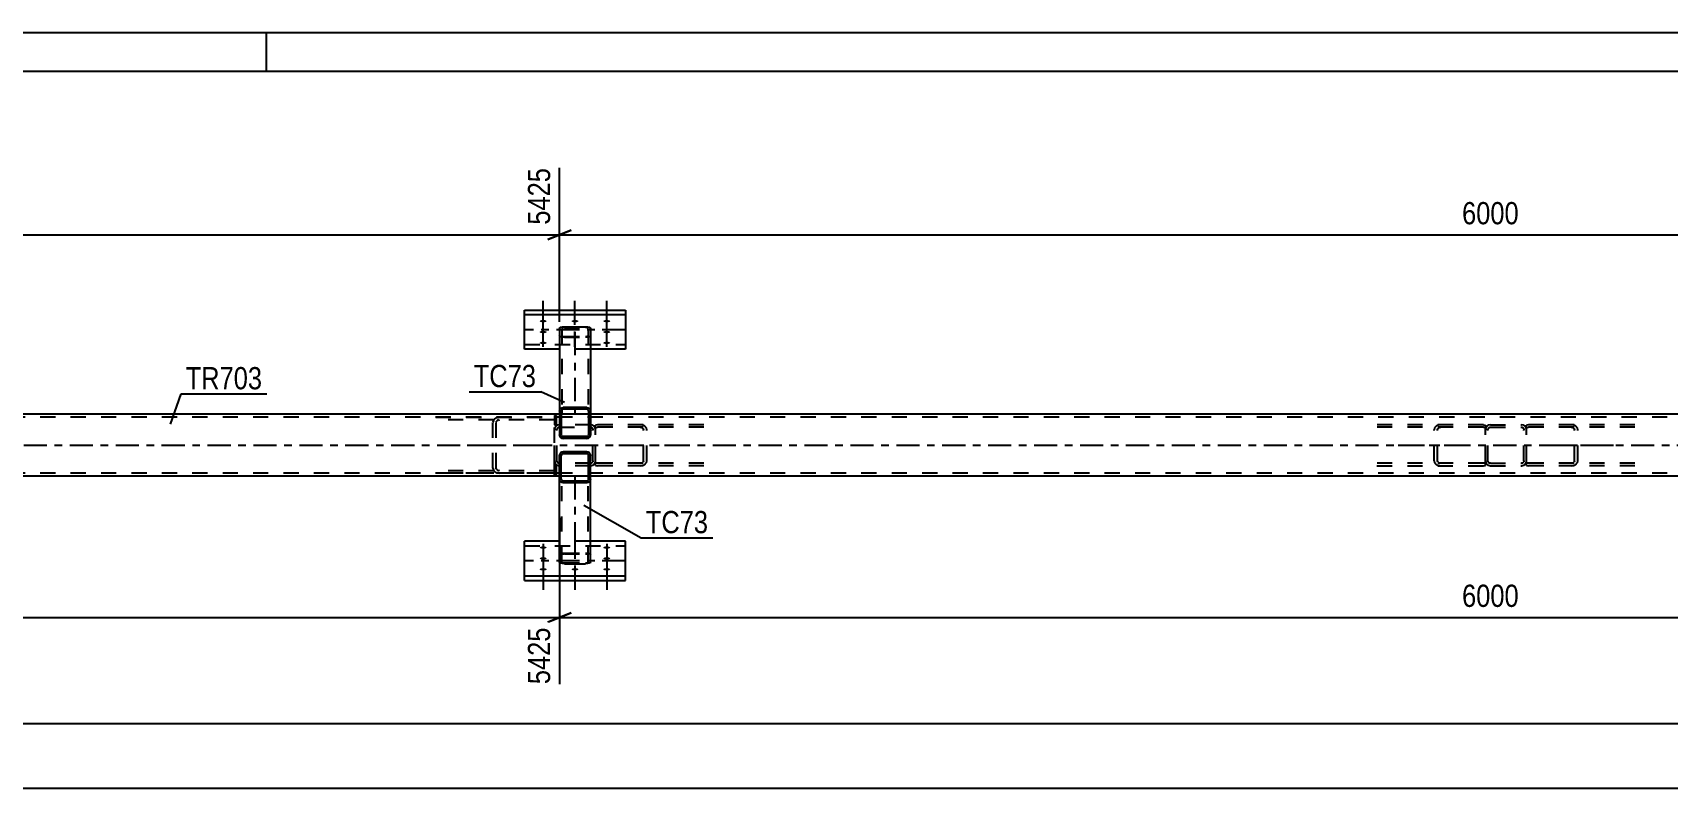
# Model space of a CAD drawing. Header units: millimetres. Extents: x -170 to 1019, y -677 to 164.
# Drawn here: x 149.1 to 359.9, y 66.7 to 164.1 of the extents above; entities that cross this region are included whole.
import ezdxf

# ---------------------------------------------------------------- set-up
doc = ezdxf.new("R2010")
doc.units = ezdxf.units.MM
doc.linetypes.add('DXK_LINE_DOT2', pattern=[3.9198, 1.9599, -1.9599])
doc.linetypes.add('DXK_LINE_DOT3', pattern=[5.9187, 2.979, -0.9799, 0.9799, -0.9799])
doc.styles.add('Arial Narrow', font='ARIALN.TTF', dxfattribs={"height": 0.2})

# ---------------------------------------------------------------- blocks, each defined once
blk = doc.blocks.new('Unknown-570387359-1163')
at = {"color": 5, "linetype": 'Continuous'}
for p, q in [((1019.24, 164.07), (-169.76, 164.07)), ((179.24, 159.07), (179.24, 164.07)), ((1014.24, 159.07), (-164.76, 159.07))]:
    blk.add_line(p, q, dxfattribs=at)
blk = doc.blocks.new('Part-570387359-7141 - 7069')
at = {"color": 7, "linetype": 'DXK_LINE_DOT2'}
for p, q in [((216.6, 114.74), (216.36, 114.74)), ((216.36, 114.74), (216.36, 113.54)), ((216.36, 114.74), (216.36, 113.54)), ((216.6, 113.54), (216.6, 114.74)), ((216.6, 113.54), (216.6, 114.74)), ((216.36, 113.54), (216.6, 113.54))]:
    blk.add_line(p, q, dxfattribs=at)
at = {"color": 7, "linetype": 'DXK_LINE_DOT3'}
blk.add_line((216.48, 114.14), (216.48, 114.14), dxfattribs=at)
blk = doc.blocks.new('Part-570387359-7071 - 7069')
at = {"color": 2, "linetype": 'Continuous'}
for p, q in [((217.04, 109.74), (217, 109.56)), ((217.14, 109.9), (217.04, 109.74)), ((217.3, 110), (217.14, 109.9)), ((217.26, 109.65), (217.24, 109.56)), ((217.31, 109.73), (217.26, 109.65)), ((217.48, 110.04), (217.3, 110)), ((217.39, 109.78), (217.31, 109.73)), ((217.48, 109.8), (217.39, 109.78)), ((220.52, 110.04), (217.48, 110.04)), ((220.52, 109.8), (217.48, 109.8)), ((220.7, 110), (220.52, 110.04)), ((220.61, 109.78), (220.52, 109.8)), ((220.69, 109.73), (220.61, 109.78)), ((220.74, 109.65), (220.69, 109.73)), ((220.86, 109.9), (220.7, 110)), ((220.76, 109.56), (220.74, 109.65)), ((220.96, 109.74), (220.86, 109.9)), ((221, 109.56), (220.96, 109.74)), ((217, 106.52), (217, 109.56)), ((217.24, 106.52), (217.24, 109.56)), ((220.76, 106.52), (220.76, 109.56)), ((221, 106.52), (221, 109.56)), ((217.04, 106.34), (217, 106.52)), ((217.14, 106.18), (217.04, 106.34)), ((217.3, 106.08), (217.14, 106.18)), ((217.24, 106.52), (217.26, 106.43)), ((217.26, 106.43), (217.31, 106.35)), ((217.48, 106.04), (217.3, 106.08)), ((217.31, 106.35), (217.39, 106.3)), ((217.39, 106.3), (217.48, 106.28)), ((220.52, 106.28), (217.48, 106.28)), ((220.52, 106.04), (217.48, 106.04)), ((220.52, 106.28), (220.61, 106.3)), ((220.7, 106.08), (220.52, 106.04)), ((220.61, 106.3), (220.69, 106.35)), ((220.69, 106.35), (220.74, 106.43)), ((220.86, 106.18), (220.7, 106.08)), ((220.74, 106.43), (220.76, 106.52)), ((220.96, 106.34), (220.86, 106.18)), ((221, 106.52), (220.96, 106.34))]:
    blk.add_line(p, q, dxfattribs=at)
at = {"color": 7, "linetype": 'DXK_LINE_DOT2'}
for p, q in [((217, 109.56), (217.04, 109.74)), ((217.3, 110), (217.48, 110.04)), ((220.52, 110.04), (220.7, 110)), ((220.96, 109.74), (221, 109.56)), ((217.24, 106.9), (217, 106.9)), ((221, 106.9), (220.76, 106.9))]:
    blk.add_line(p, q, dxfattribs=at)
for centre, start, end in [((217.48, 109.56), 112.5, 157.5), ((220.52, 109.56), 22.5, 67.5)]:
    blk.add_arc(centre, 0.48, start, end, dxfattribs=at)
blk = doc.blocks.new('Part-570387359-7072 - 7069')
at = {"color": 2, "linetype": 'Continuous'}
for p, q in [((217, 115.3), (217.04, 115.48)), ((217, 115.3), (217, 112.26)), ((217.04, 115.48), (217.14, 115.64)), ((217.14, 115.64), (217.3, 115.74)), ((217.26, 115.39), (217.24, 115.3)), ((217.24, 115.3), (217.24, 112.26)), ((217.31, 115.47), (217.26, 115.39)), ((217.3, 115.74), (217.48, 115.78)), ((217.39, 115.52), (217.31, 115.47)), ((217.48, 115.54), (217.39, 115.52)), ((220.52, 115.78), (217.48, 115.78)), ((220.52, 115.54), (217.48, 115.54)), ((220.52, 115.78), (220.7, 115.74)), ((220.61, 115.52), (220.52, 115.54)), ((220.69, 115.47), (220.61, 115.52)), ((220.74, 115.39), (220.69, 115.47)), ((220.7, 115.74), (220.86, 115.64)), ((220.76, 115.3), (220.74, 115.39)), ((220.76, 115.3), (220.76, 112.26)), ((220.86, 115.64), (220.96, 115.48)), ((220.96, 115.48), (221, 115.3)), ((221, 115.3), (221, 112.26)), ((217, 112.26), (217.04, 112.07)), ((217.04, 112.07), (217.14, 111.92)), ((217.14, 111.92), (217.3, 111.81)), ((217.24, 112.26), (217.26, 112.17)), ((217.26, 112.17), (217.31, 112.09)), ((217.3, 111.81), (217.48, 111.78)), ((217.31, 112.09), (217.39, 112.04)), ((217.39, 112.04), (217.48, 112.02)), ((220.52, 112.02), (217.48, 112.02)), ((220.52, 111.78), (217.48, 111.78)), ((220.52, 112.02), (220.61, 112.04)), ((220.52, 111.78), (220.7, 111.81)), ((220.61, 112.04), (220.69, 112.09)), ((220.69, 112.09), (220.74, 112.17)), ((220.7, 111.81), (220.86, 111.92)), ((220.74, 112.17), (220.76, 112.26)), ((220.86, 111.92), (220.96, 112.07)), ((220.96, 112.07), (221, 112.26))]:
    blk.add_line(p, q, dxfattribs=at)
at = {"color": 7, "linetype": 'DXK_LINE_DOT2'}
for p, q in [((217.24, 114.9), (217, 114.9)), ((221, 114.9), (220.76, 114.9)), ((217.04, 112.07), (217, 112.26)), ((217.48, 111.78), (217.3, 111.81)), ((220.7, 111.81), (220.52, 111.78)), ((221, 112.26), (220.96, 112.07))]:
    blk.add_line(p, q, dxfattribs=at)
for centre, start, end in [((217.48, 112.26), 202.5, 247.5), ((220.52, 112.26), 292.5, 337.5)]:
    blk.add_arc(centre, 0.48, start, end, dxfattribs=at)
blk = doc.blocks.new('Part-570387359-7138 - 7069')
at = {"color": 7, "linetype": 'DXK_LINE_DOT2'}
for p, q in [((838, 114.5), (0, 114.5)), ((221, 114.9), (217, 114.9)), ((838, 107.3), (0, 107.3)), ((221, 106.9), (217, 106.9))]:
    blk.add_line(p, q, dxfattribs=at)
at = {"color": 2, "linetype": 'Continuous'}
for p, q in [((217, 114.9), (4.8, 114.9)), ((457, 114.9), (221, 114.9)), ((217, 106.9), (4.8, 106.9)), ((457, 106.9), (221, 106.9))]:
    blk.add_line(p, q, dxfattribs=at)
at = {"color": 7, "linetype": 'DXK_LINE_DOT3'}
blk.add_line((0, 110.9), (838, 110.9), dxfattribs=at)
blk = doc.blocks.new('Part-570387359-7140 - 7069')
at = {"color": 7, "linetype": 'DXK_LINE_DOT2'}
for p, q in [((216.6, 108.26), (216.36, 108.26)), ((216.36, 107.06), (216.36, 108.26)), ((216.36, 108.26), (216.36, 107.06)), ((216.6, 107.06), (216.6, 108.26)), ((216.6, 107.06), (216.6, 108.26)), ((216.36, 107.06), (216.6, 107.06))]:
    blk.add_line(p, q, dxfattribs=at)
at = {"color": 7, "linetype": 'DXK_LINE_DOT3'}
blk.add_line((216.48, 107.66), (216.48, 107.66), dxfattribs=at)
blk = doc.blocks.new('Part-570387359-7148 - 7069')
at = {"color": 7, "linetype": 'DXK_LINE_DOT2'}
for p, q in [((221.9, 113.54), (221.64, 113.5)), ((221.64, 108.3), (221.64, 113.5)), ((221.64, 113.15), (221.73, 113.19)), ((221.73, 113.19), (221.9, 113.22)), ((235.63, 113.54), (221.9, 113.54)), ((235.63, 113.22), (221.9, 113.22)), ((227.73, 113.49), (227.39, 113.54)), ((227.39, 113.22), (227.56, 113.19)), ((227.79, 113.02), (227.83, 112.9)), ((227.83, 108.9), (227.83, 112.9)), ((228.27, 112.9), (228.2, 113.14)), ((228.27, 108.9), (228.27, 112.9)), ((221.73, 108.6), (221.64, 108.65)), ((221.64, 108.3), (221.9, 108.26)), ((221.9, 108.58), (221.73, 108.6)), ((235.63, 108.58), (221.9, 108.58)), ((235.63, 108.26), (221.9, 108.26)), ((227.56, 108.6), (227.39, 108.58)), ((227.39, 108.26), (227.73, 108.31)), ((227.83, 108.9), (227.79, 108.78)), ((228.2, 108.65), (228.27, 108.9))]:
    blk.add_line(p, q, dxfattribs=at)
at = {"color": 7, "linetype": 'DXK_LINE_DOT3'}
blk.add_line((224.64, 110.9), (232.88, 110.9), dxfattribs=at)
at = {"color": 7, "linetype": 'DXK_LINE_DOT2'}
for centre, radius, start, end in [((227.46, 112.81), 0.401, 32.4104, 75.4453), ((227.52, 112.71), 0.802, 32.4104, 75.4453), ((227.46, 108.99), 0.401, 284.5547, 327.5896), ((227.52, 109.08), 0.802, 284.5547, 327.5896)]:
    blk.add_arc(centre, radius, start, end, dxfattribs=at)
blk = doc.blocks.new('Bolt-570387359-7118 - 7069')
at = {"linetype": 'Continuous'}
for points in [[(214.9, 97.56), (214.81, 97.56), (214.72, 97.57), (214.64, 97.59), (214.57, 97.61), (214.52, 97.63), (214.48, 97.66), (214.46, 97.69), (214.46, 97.72), (214.48, 97.76), (214.52, 97.78), (214.57, 97.81), (214.64, 97.83), (214.72, 97.85), (214.81, 97.86), (214.9, 97.86), (214.99, 97.86), (215.08, 97.85), (215.16, 97.83), (215.23, 97.81), (215.28, 97.78), (215.32, 97.76), (215.34, 97.72), (215.34, 97.69), (215.32, 97.66), (215.28, 97.63), (215.23, 97.61), (215.16, 97.59), (215.08, 97.57), (214.99, 97.56)], [(223.1, 97.56), (223.01, 97.56), (222.92, 97.57), (222.84, 97.59), (222.77, 97.61), (222.72, 97.63), (222.68, 97.66), (222.66, 97.69), (222.66, 97.72), (222.68, 97.76), (222.72, 97.78), (222.77, 97.81), (222.84, 97.83), (222.92, 97.85), (223.01, 97.86), (223.1, 97.86), (223.19, 97.86), (223.28, 97.85), (223.36, 97.83), (223.43, 97.81), (223.48, 97.78), (223.52, 97.76), (223.54, 97.72), (223.54, 97.69), (223.52, 97.66), (223.48, 97.63), (223.43, 97.61), (223.36, 97.59), (223.28, 97.57), (223.19, 97.56)], [(214.9, 96.16), (214.81, 96.16), (214.72, 96.17), (214.64, 96.18), (214.57, 96.21), (214.52, 96.23), (214.48, 96.26), (214.46, 96.29), (214.46, 96.32), (214.48, 96.35), (214.52, 96.38), (214.57, 96.41), (214.64, 96.43), (214.72, 96.44), (214.81, 96.45), (214.9, 96.46), (214.99, 96.45), (215.08, 96.44), (215.16, 96.43), (215.23, 96.41), (215.28, 96.38), (215.32, 96.35), (215.34, 96.32), (215.34, 96.29), (215.32, 96.26), (215.28, 96.23), (215.23, 96.21), (215.16, 96.18), (215.08, 96.17), (214.99, 96.16)], [(214.9, 94.75), (214.81, 94.76), (214.72, 94.77), (214.64, 94.78), (214.57, 94.8), (214.52, 94.83), (214.48, 94.86), (214.46, 94.89), (214.46, 94.92), (214.48, 94.95), (214.52, 94.98), (214.57, 95), (214.64, 95.03), (214.72, 95.04), (214.81, 95.05), (214.9, 95.05), (214.99, 95.05), (215.08, 95.04), (215.16, 95.03), (215.23, 95), (215.28, 94.98), (215.32, 94.95), (215.34, 94.92), (215.34, 94.89), (215.32, 94.86), (215.28, 94.83), (215.23, 94.8), (215.16, 94.78), (215.08, 94.77), (214.99, 94.76)], [(219, 94.75), (218.91, 94.76), (218.82, 94.77), (218.74, 94.78), (218.67, 94.8), (218.62, 94.83), (218.58, 94.86), (218.56, 94.89), (218.56, 94.92), (218.58, 94.95), (218.62, 94.98), (218.67, 95), (218.74, 95.03), (218.82, 95.04), (218.91, 95.05), (219, 95.05), (219.09, 95.05), (219.18, 95.04), (219.26, 95.03), (219.33, 95), (219.38, 94.98), (219.42, 94.95), (219.44, 94.92), (219.44, 94.89), (219.42, 94.86), (219.38, 94.83), (219.33, 94.8), (219.26, 94.78), (219.18, 94.77), (219.09, 94.76)], [(223.1, 96.16), (223.01, 96.16), (222.92, 96.17), (222.84, 96.18), (222.77, 96.21), (222.72, 96.23), (222.68, 96.26), (222.66, 96.29), (222.66, 96.32), (222.68, 96.35), (222.72, 96.38), (222.77, 96.41), (222.84, 96.43), (222.92, 96.44), (223.01, 96.45), (223.1, 96.46), (223.19, 96.45), (223.28, 96.44), (223.36, 96.43), (223.43, 96.41), (223.48, 96.38), (223.52, 96.35), (223.54, 96.32), (223.54, 96.29), (223.52, 96.26), (223.48, 96.23), (223.43, 96.21), (223.36, 96.18), (223.28, 96.17), (223.19, 96.16)], [(223.1, 94.75), (223.01, 94.76), (222.92, 94.77), (222.84, 94.78), (222.77, 94.8), (222.72, 94.83), (222.68, 94.86), (222.66, 94.89), (222.66, 94.92), (222.68, 94.95), (222.72, 94.98), (222.77, 95), (222.84, 95.03), (222.92, 95.04), (223.01, 95.05), (223.1, 95.05), (223.19, 95.05), (223.28, 95.04), (223.36, 95.03), (223.43, 95), (223.48, 94.98), (223.52, 94.95), (223.54, 94.92), (223.54, 94.89), (223.52, 94.86), (223.48, 94.83), (223.43, 94.8), (223.36, 94.78), (223.28, 94.77), (223.19, 94.76)]]:
    blk.add_hatch(color=1, dxfattribs=at).paths.add_polyline_path(points)
at = {"color": 1, "linetype": 'Continuous'}
for p, q in [((214.9, 98.2), (214.9, 95.08)), ((223.1, 98.2), (223.1, 95.08)), ((214.9, 96.79), (214.9, 93.68)), ((214.9, 95.39), (214.9, 92.27)), ((219, 95.39), (219, 92.27)), ((223.1, 96.79), (223.1, 93.68)), ((223.1, 95.39), (223.1, 92.27))]:
    blk.add_line(p, q, dxfattribs=at)
at = {"color": 1, "linetype": 'DXK_LINE_DOT2'}
blk.add_line((219, 98.2), (219, 95.08), dxfattribs=at)
blk = doc.blocks.new('Part-570387359-7119 - 7069')
at = {"color": 2, "linetype": 'Continuous'}
for p, q in [((212.5, 93.48), (212.5, 98.53)), ((217, 98.53), (212.5, 98.53)), ((225.5, 98.53), (221, 98.53)), ((225.5, 93.48), (225.5, 98.53)), ((212.5, 94.08), (225.5, 94.08)), ((212.5, 93.48), (225.5, 93.48))]:
    blk.add_line(p, q, dxfattribs=at)
at = {"color": 7, "linetype": 'DXK_LINE_DOT2'}
for p, q in [((212.5, 97.93), (225.5, 97.93)), ((221, 98.53), (217, 98.53))]:
    blk.add_line(p, q, dxfattribs=at)
at = {"color": 7, "linetype": 'DXK_LINE_DOT3'}
blk.add_line((225.5, 96.01), (212.5, 96.01), dxfattribs=at)
blk = doc.blocks.new('Part-570387359-7177 - 7069')
at = {"color": 7, "linetype": 'DXK_LINE_DOT2'}
for p, q in [((217, 106.52), (217, 106.9)), ((217.24, 106.9), (217, 106.9)), ((217.32, 95.84), (217.32, 106.9)), ((221, 106.9), (220.36, 106.9)), ((220.66, 106.9), (220.68, 106.9)), ((220.68, 95.84), (220.68, 106.9)), ((221, 106.52), (221, 106.9)), ((217.4, 96.97), (217.64, 96.99)), ((217.64, 96.99), (220.36, 96.99)), ((220.36, 96.99), (220.61, 96.97)), ((217, 96.77), (217.05, 96.86)), ((217.05, 96.86), (217.19, 96.93)), ((217.19, 96.93), (217.4, 96.97)), ((217.34, 96.81), (217.32, 96.77)), ((217.32, 95.84), (217.34, 95.8)), ((217.41, 96.85), (217.34, 96.81)), ((217.34, 95.8), (217.41, 95.76)), ((217.52, 96.87), (217.41, 96.85)), ((217.41, 95.76), (217.52, 95.74)), ((217.64, 96.88), (217.52, 96.87)), ((217.52, 95.74), (217.64, 95.73)), ((217.64, 96.88), (220.36, 96.88)), ((217.64, 95.73), (220.36, 95.73)), ((220.48, 96.87), (220.36, 96.88)), ((220.36, 95.73), (220.48, 95.74)), ((220.59, 96.85), (220.48, 96.87)), ((220.48, 95.74), (220.59, 95.76)), ((220.66, 96.81), (220.59, 96.85)), ((220.59, 95.76), (220.66, 95.8)), ((220.61, 96.97), (220.81, 96.93)), ((220.68, 96.77), (220.66, 96.81)), ((220.66, 95.8), (220.68, 95.84)), ((220.81, 96.93), (220.95, 96.86)), ((220.95, 96.86), (221, 96.77))]:
    blk.add_line(p, q, dxfattribs=at)
at = {"color": 2, "linetype": 'Continuous'}
for p, q in [((217, 95.84), (217, 106.52)), ((220.76, 106.9), (217.24, 106.9)), ((221, 95.84), (221, 106.52)), ((217.05, 95.76), (217, 95.84)), ((217.19, 95.69), (217.05, 95.76)), ((217.4, 95.64), (217.19, 95.69)), ((217.64, 95.62), (217.4, 95.64)), ((217.64, 95.62), (220.36, 95.62)), ((220.61, 95.64), (220.36, 95.62)), ((220.81, 95.69), (220.61, 95.64)), ((220.95, 95.76), (220.81, 95.69)), ((221, 95.84), (220.95, 95.76))]:
    blk.add_line(p, q, dxfattribs=at)
at = {"color": 7, "linetype": 'DXK_LINE_DOT3'}
blk.add_line((219, 106.9), (219, 96.31), dxfattribs=at)
blk = doc.blocks.new('Part-570387359-7133 - 7069')
at = {"color": 7, "linetype": 'DXK_LINE_DOT2'}
for p, q in [((216.41, 113.14), (216.36, 112.9)), ((216.36, 108.9), (216.36, 112.9)), ((216.68, 112.9), (216.71, 113.02)), ((216.68, 108.9), (216.68, 112.9)), ((217, 113.54), (216.76, 113.49)), ((216.88, 113.19), (217, 113.22)), ((221, 113.54), (217, 113.54)), ((217, 113.22), (221, 113.22)), ((221.25, 113.49), (221, 113.54)), ((221, 113.22), (221.12, 113.19)), ((221.3, 113.02), (221.32, 112.9)), ((221.32, 108.9), (221.32, 112.9)), ((221.64, 112.9), (221.59, 113.14)), ((221.64, 108.9), (221.64, 112.9)), ((216.36, 108.9), (216.41, 108.65)), ((216.71, 108.78), (216.68, 108.9)), ((216.76, 108.31), (217, 108.26)), ((217, 108.58), (216.88, 108.6)), ((221, 108.58), (217, 108.58)), ((221, 108.26), (217, 108.26)), ((221.12, 108.6), (221, 108.58)), ((221, 108.26), (221.25, 108.31)), ((221.32, 108.9), (221.3, 108.78)), ((221.59, 108.65), (221.64, 108.9))]:
    blk.add_line(p, q, dxfattribs=at)
at = {"color": 7, "linetype": 'DXK_LINE_DOT3'}
blk.add_line((219, 110.9), (219, 110.9), dxfattribs=at)
at = {"color": 7, "linetype": 'DXK_LINE_DOT2'}
for centre, radius, start, end in [((217, 112.9), 0.64, 112.5, 157.5), ((217, 112.9), 0.32, 112.5, 157.5), ((221, 112.9), 0.32, 22.5, 67.5), ((221, 112.9), 0.64, 22.5, 67.5), ((217, 108.9), 0.64, 202.5, 247.5), ((217, 108.9), 0.32, 202.5, 247.5), ((221, 108.9), 0.32, 292.5, 337.5), ((221, 108.9), 0.64, 292.5, 337.5)]:
    blk.add_arc(centre, radius, start, end, dxfattribs=at)
blk = doc.blocks.new('Part-570387359-7146 - 7069')
at = {"color": 7, "linetype": 'DXK_LINE_DOT2'}
for p, q in [((341.9, 113.54), (341.64, 113.5)), ((341.64, 108.3), (341.64, 113.5)), ((341.64, 113.15), (341.73, 113.19)), ((341.73, 113.19), (341.9, 113.22)), ((355.63, 113.54), (341.9, 113.54)), ((355.63, 113.22), (341.9, 113.22)), ((347.73, 113.49), (347.39, 113.54)), ((347.39, 113.22), (347.56, 113.19)), ((347.79, 113.02), (347.83, 112.9)), ((347.83, 108.9), (347.83, 112.9)), ((348.27, 112.9), (348.2, 113.14)), ((348.27, 108.9), (348.27, 112.9)), ((341.73, 108.6), (341.64, 108.65)), ((341.64, 108.3), (341.9, 108.26)), ((341.9, 108.58), (341.73, 108.6)), ((355.63, 108.58), (341.9, 108.58)), ((355.63, 108.26), (341.9, 108.26)), ((347.56, 108.6), (347.39, 108.58)), ((347.39, 108.26), (347.73, 108.31)), ((347.83, 108.9), (347.79, 108.78)), ((348.2, 108.65), (348.27, 108.9))]:
    blk.add_line(p, q, dxfattribs=at)
at = {"color": 7, "linetype": 'DXK_LINE_DOT3'}
blk.add_line((344.64, 110.9), (352.88, 110.9), dxfattribs=at)
at = {"color": 7, "linetype": 'DXK_LINE_DOT2'}
for centre, radius, start, end in [((347.46, 112.81), 0.401, 32.4105, 75.4453), ((347.52, 112.71), 0.802, 32.4105, 75.4453), ((347.46, 108.99), 0.401, 284.5547, 327.5895), ((347.52, 109.08), 0.802, 284.5547, 327.5895)]:
    blk.add_arc(centre, radius, start, end, dxfattribs=at)
blk = doc.blocks.new('Part-570387359-7149 - 7069')
at = {"color": 7, "linetype": 'DXK_LINE_DOT2'}
for p, q in [((336.1, 113.54), (322.37, 113.54)), ((336.1, 113.22), (322.37, 113.22)), ((329.8, 113.14), (329.73, 112.9)), ((329.73, 108.9), (329.73, 112.9)), ((330.17, 112.9), (330.21, 113.02)), ((330.17, 108.9), (330.17, 112.9)), ((330.61, 113.54), (330.28, 113.49)), ((330.44, 113.19), (330.61, 113.22)), ((336.1, 113.54), (336.36, 113.5)), ((336.1, 113.22), (336.27, 113.19)), ((336.27, 113.19), (336.36, 113.15)), ((336.36, 108.3), (336.36, 113.5)), ((336.1, 108.58), (322.37, 108.58)), ((322.37, 108.26), (336.1, 108.26)), ((329.73, 108.9), (329.8, 108.65)), ((330.21, 108.78), (330.17, 108.9)), ((330.28, 108.31), (330.61, 108.26)), ((330.61, 108.58), (330.44, 108.6)), ((336.27, 108.6), (336.1, 108.58)), ((336.1, 108.26), (336.36, 108.3)), ((336.36, 108.65), (336.27, 108.6))]:
    blk.add_line(p, q, dxfattribs=at)
at = {"color": 7, "linetype": 'DXK_LINE_DOT3'}
blk.add_line((325.12, 110.9), (333.36, 110.9), dxfattribs=at)
at = {"color": 7, "linetype": 'DXK_LINE_DOT2'}
for centre, radius, start, end in [((330.48, 112.71), 0.802, 104.5547, 147.5896), ((330.55, 112.81), 0.401, 104.5547, 147.5896), ((330.48, 109.08), 0.802, 212.4104, 255.4453), ((330.55, 108.99), 0.401, 212.4104, 255.4453)]:
    blk.add_arc(centre, radius, start, end, dxfattribs=at)
blk = doc.blocks.new('Part-570387359-7163 - 7069')
at = {"color": 7, "linetype": 'DXK_LINE_DOT2'}
for p, q in [((336.41, 113.14), (336.36, 112.9)), ((336.36, 108.9), (336.36, 112.9)), ((336.68, 112.9), (336.71, 113.02)), ((336.68, 108.9), (336.68, 112.9)), ((337, 113.54), (336.76, 113.49)), ((336.88, 113.19), (337, 113.22)), ((337, 113.54), (341, 113.54)), ((337, 113.22), (341, 113.22)), ((341.25, 113.49), (341, 113.54)), ((341, 113.22), (341.12, 113.19)), ((341.3, 113.02), (341.32, 112.9)), ((341.32, 108.9), (341.32, 112.9)), ((341.64, 112.9), (341.59, 113.14)), ((341.64, 108.9), (341.64, 112.9)), ((336.36, 108.9), (336.41, 108.65)), ((336.71, 108.78), (336.68, 108.9)), ((336.76, 108.31), (337, 108.26)), ((337, 108.58), (336.88, 108.6)), ((337, 108.58), (341, 108.58)), ((337, 108.26), (341, 108.26)), ((341.12, 108.6), (341, 108.58)), ((341, 108.26), (341.25, 108.31)), ((341.32, 108.9), (341.3, 108.78)), ((341.59, 108.65), (341.64, 108.9))]:
    blk.add_line(p, q, dxfattribs=at)
at = {"color": 7, "linetype": 'DXK_LINE_DOT3'}
blk.add_line((339, 110.9), (339, 110.9), dxfattribs=at)
at = {"color": 7, "linetype": 'DXK_LINE_DOT2'}
for centre, radius, start, end in [((337, 112.9), 0.64, 112.5, 157.5), ((337, 112.9), 0.32, 112.5, 157.5), ((341, 112.9), 0.32, 22.5, 67.5), ((341, 112.9), 0.64, 22.5, 67.5), ((337, 108.9), 0.64, 202.5, 247.5), ((337, 108.9), 0.32, 202.5, 247.5), ((341, 108.9), 0.32, 292.5, 337.5), ((341, 108.9), 0.64, 292.5, 337.5)]:
    blk.add_arc(centre, radius, start, end, dxfattribs=at)
blk = doc.blocks.new('Part-570387359-7164 - 7069')
at = {"color": 7, "linetype": 'DXK_LINE_DOT2'}
for p, q in [((201.06, 114.5), (216.36, 114.5)), ((216.36, 114.18), (201.06, 114.18)), ((208.48, 114.1), (208.42, 113.86)), ((208.42, 107.94), (208.42, 113.86)), ((208.86, 113.86), (208.89, 113.98)), ((208.86, 107.94), (208.86, 113.86)), ((209.29, 114.5), (208.96, 114.45)), ((209.13, 114.15), (209.29, 114.18)), ((216.36, 107.3), (216.36, 114.5)), ((216.36, 107.62), (201.06, 107.62)), ((208.42, 107.94), (208.48, 107.69)), ((208.89, 107.82), (208.86, 107.94)), ((209.29, 107.62), (209.13, 107.64)), ((216.36, 107.3), (201.06, 107.3)), ((208.96, 107.35), (209.29, 107.3))]:
    blk.add_line(p, q, dxfattribs=at)
at = {"color": 7, "linetype": 'DXK_LINE_DOT3'}
blk.add_line((205.12, 110.9), (213.36, 110.9), dxfattribs=at)
at = {"color": 7, "linetype": 'DXK_LINE_DOT2'}
for centre, radius, start, end in [((209.16, 113.67), 0.802, 104.5547, 147.5896), ((209.23, 113.77), 0.401, 104.5547, 147.5896), ((209.16, 108.12), 0.802, 212.4104, 255.4453), ((209.23, 108.03), 0.401, 212.4104, 255.4453)]:
    blk.add_arc(centre, radius, start, end, dxfattribs=at)
blk = doc.blocks.new('Bolt-570387359-7221 - 7069')
at = {"linetype": 'Continuous'}
for points in [[(214.9, 127.04), (214.99, 127.04), (215.08, 127.03), (215.16, 127.01), (215.23, 126.99), (215.28, 126.97), (215.32, 126.94), (215.34, 126.91), (215.34, 126.88), (215.32, 126.85), (215.28, 126.82), (215.23, 126.79), (215.16, 126.77), (215.08, 126.76), (214.99, 126.75), (214.9, 126.74), (214.81, 126.75), (214.72, 126.76), (214.64, 126.77), (214.57, 126.79), (214.52, 126.82), (214.48, 126.85), (214.46, 126.88), (214.46, 126.91), (214.48, 126.94), (214.52, 126.97), (214.57, 126.99), (214.64, 127.01), (214.72, 127.03), (214.81, 127.04)], [(219, 127.04), (219.09, 127.04), (219.18, 127.03), (219.26, 127.01), (219.33, 126.99), (219.38, 126.97), (219.42, 126.94), (219.44, 126.91), (219.44, 126.88), (219.42, 126.85), (219.38, 126.82), (219.33, 126.79), (219.26, 126.77), (219.18, 126.76), (219.09, 126.75), (219, 126.74), (218.91, 126.75), (218.82, 126.76), (218.74, 126.77), (218.67, 126.79), (218.62, 126.82), (218.58, 126.85), (218.56, 126.88), (218.56, 126.91), (218.58, 126.94), (218.62, 126.97), (218.67, 126.99), (218.74, 127.01), (218.82, 127.03), (218.91, 127.04)], [(223.1, 127.04), (223.19, 127.04), (223.28, 127.03), (223.36, 127.01), (223.43, 126.99), (223.48, 126.97), (223.52, 126.94), (223.54, 126.91), (223.54, 126.88), (223.52, 126.85), (223.48, 126.82), (223.43, 126.79), (223.36, 126.77), (223.28, 126.76), (223.19, 126.75), (223.1, 126.74), (223.01, 126.75), (222.92, 126.76), (222.84, 126.77), (222.77, 126.79), (222.72, 126.82), (222.68, 126.85), (222.66, 126.88), (222.66, 126.91), (222.68, 126.94), (222.72, 126.97), (222.77, 126.99), (222.84, 127.01), (222.92, 127.03), (223.01, 127.04)], [(214.9, 125.64), (214.99, 125.64), (215.08, 125.63), (215.16, 125.61), (215.23, 125.59), (215.28, 125.57), (215.32, 125.54), (215.34, 125.51), (215.34, 125.48), (215.32, 125.44), (215.28, 125.42), (215.23, 125.39), (215.16, 125.37), (215.08, 125.35), (214.99, 125.34), (214.9, 125.34), (214.81, 125.34), (214.72, 125.35), (214.64, 125.37), (214.57, 125.39), (214.52, 125.42), (214.48, 125.44), (214.46, 125.48), (214.46, 125.51), (214.48, 125.54), (214.52, 125.57), (214.57, 125.59), (214.64, 125.61), (214.72, 125.63), (214.81, 125.64)], [(223.1, 125.64), (223.19, 125.64), (223.28, 125.63), (223.36, 125.61), (223.43, 125.59), (223.48, 125.57), (223.52, 125.54), (223.54, 125.51), (223.54, 125.48), (223.52, 125.44), (223.48, 125.42), (223.43, 125.39), (223.36, 125.37), (223.28, 125.35), (223.19, 125.34), (223.1, 125.34), (223.01, 125.34), (222.92, 125.35), (222.84, 125.37), (222.77, 125.39), (222.72, 125.42), (222.68, 125.44), (222.66, 125.48), (222.66, 125.51), (222.68, 125.54), (222.72, 125.57), (222.77, 125.59), (222.84, 125.61), (222.92, 125.63), (223.01, 125.64)], [(214.9, 124.24), (214.99, 124.24), (215.08, 124.23), (215.16, 124.21), (215.23, 124.19), (215.28, 124.16), (215.32, 124.14), (215.34, 124.1), (215.34, 124.07), (215.32, 124.04), (215.28, 124.01), (215.23, 123.99), (215.16, 123.97), (215.08, 123.95), (214.99, 123.94), (214.9, 123.94), (214.81, 123.94), (214.72, 123.95), (214.64, 123.97), (214.57, 123.99), (214.52, 124.01), (214.48, 124.04), (214.46, 124.07), (214.46, 124.1), (214.48, 124.14), (214.52, 124.16), (214.57, 124.19), (214.64, 124.21), (214.72, 124.23), (214.81, 124.24)], [(223.1, 124.24), (223.19, 124.24), (223.28, 124.23), (223.36, 124.21), (223.43, 124.19), (223.48, 124.16), (223.52, 124.14), (223.54, 124.1), (223.54, 124.07), (223.52, 124.04), (223.48, 124.01), (223.43, 123.99), (223.36, 123.97), (223.28, 123.95), (223.19, 123.94), (223.1, 123.94), (223.01, 123.94), (222.92, 123.95), (222.84, 123.97), (222.77, 123.99), (222.72, 124.01), (222.68, 124.04), (222.66, 124.07), (222.66, 124.1), (222.68, 124.14), (222.72, 124.16), (222.77, 124.19), (222.84, 124.21), (222.92, 124.23), (223.01, 124.24)]]:
    blk.add_hatch(color=1, dxfattribs=at).paths.add_polyline_path(points)
at = {"color": 1, "linetype": 'Continuous'}
for p, q in [((214.9, 126.4), (214.9, 129.52)), ((219, 126.4), (219, 129.52)), ((223.1, 126.4), (223.1, 129.52)), ((214.9, 125), (214.9, 128.12)), ((214.9, 123.6), (214.9, 126.72)), ((223.1, 125), (223.1, 128.12)), ((223.1, 123.6), (223.1, 126.72))]:
    blk.add_line(p, q, dxfattribs=at)
at = {"color": 1, "linetype": 'DXK_LINE_DOT2'}
blk.add_line((219, 123.6), (219, 126.72), dxfattribs=at)
blk = doc.blocks.new('Part-570387359-7290 - 7069')
at = {"color": 2, "linetype": 'Continuous'}
for p, q in [((212.5, 123.27), (212.5, 128.32)), ((212.5, 128.32), (225.5, 128.32)), ((225.5, 127.71), (212.5, 127.71)), ((225.5, 128.32), (225.5, 123.27)), ((217, 123.27), (212.5, 123.27)), ((225.5, 123.27), (221, 123.27))]:
    blk.add_line(p, q, dxfattribs=at)
at = {"color": 7, "linetype": 'DXK_LINE_DOT3'}
blk.add_line((225.5, 125.79), (212.5, 125.79), dxfattribs=at)
at = {"color": 7, "linetype": 'DXK_LINE_DOT2'}
for p, q in [((212.5, 123.87), (225.5, 123.87)), ((221, 123.27), (217, 123.27))]:
    blk.add_line(p, q, dxfattribs=at)
blk = doc.blocks.new('Part-570387359-7295 - 7069')
at = {"color": 2, "linetype": 'Continuous'}
for p, q in [((217, 125.96), (217.05, 126.04)), ((217, 125.96), (217, 115.3)), ((217.05, 126.04), (217.19, 126.11)), ((217.19, 126.11), (217.4, 126.16)), ((217.4, 126.16), (217.64, 126.17)), ((217.64, 126.17), (220.36, 126.17)), ((220.36, 126.17), (220.61, 126.16)), ((220.61, 126.16), (220.81, 126.11)), ((220.81, 126.11), (220.95, 126.04)), ((220.95, 126.04), (221, 125.96)), ((221, 125.96), (221, 114.9)), ((220.76, 114.9), (217.24, 114.9))]:
    blk.add_line(p, q, dxfattribs=at)
at = {"color": 7, "linetype": 'DXK_LINE_DOT2'}
for p, q in [((217.05, 124.94), (217, 125.03)), ((217.19, 124.87), (217.05, 124.94)), ((217.4, 124.82), (217.19, 124.87)), ((217.34, 126), (217.32, 125.96)), ((217.32, 125.96), (217.32, 115.75)), ((217.32, 125.03), (217.34, 124.98)), ((217.41, 126.03), (217.34, 126)), ((217.34, 124.98), (217.41, 124.95)), ((217.64, 124.81), (217.4, 124.82)), ((217.52, 126.06), (217.41, 126.03)), ((217.41, 124.95), (217.52, 124.92)), ((217.64, 126.07), (217.52, 126.06)), ((217.52, 124.92), (217.64, 124.92)), ((217.64, 126.07), (220.36, 126.07)), ((217.64, 124.92), (220.36, 124.92)), ((217.64, 124.81), (220.36, 124.81)), ((220.48, 126.06), (220.36, 126.07)), ((220.36, 124.92), (220.48, 124.92)), ((220.61, 124.82), (220.36, 124.81)), ((220.59, 126.03), (220.48, 126.06)), ((220.48, 124.92), (220.59, 124.95)), ((220.66, 126), (220.59, 126.03)), ((220.59, 124.95), (220.61, 124.96)), ((220.61, 124.96), (220.66, 124.98)), ((220.81, 124.87), (220.61, 124.82)), ((220.68, 125.96), (220.66, 126)), ((220.66, 124.98), (220.68, 125.03)), ((220.68, 125.96), (220.68, 114.9)), ((220.95, 124.94), (220.81, 124.87)), ((221, 125.03), (220.95, 124.94)), ((217, 115.3), (217, 114.9)), ((217.24, 114.9), (217, 114.9)), ((217.32, 115.75), (217.32, 114.9)), ((220.66, 114.9), (220.68, 114.9)), ((221, 114.9), (220.76, 114.9))]:
    blk.add_line(p, q, dxfattribs=at)
at = {"color": 7, "linetype": 'DXK_LINE_DOT3'}
blk.add_line((219, 125.49), (219, 114.9), dxfattribs=at)
blk = doc.blocks.new('StraightDimension-570387359-7358 - 7069')
at = {"color": 7, "linetype": 'Continuous'}
for p, q in [((217, 101.53), (217, 80.1)), ((218.5, 89.31), (215.5, 88.11)), ((217, 88.71), (457, 88.71))]:
    blk.add_line(p, q, dxfattribs=at)
at = {"color": 0}
blk.add_wipeout([(341.26, 89.46), (341.26, 93.66), (332.74, 93.66), (332.74, 89.46)], dxfattribs=at)
at = {"color": 3, "style": 'Arial Narrow'}
blk.add_text('6000', height=2.863, dxfattribs=at).set_placement((333.34, 90.06))
blk = doc.blocks.new('StraightDimension-570387359-7370 - 7069')
at = {"color": 7, "linetype": 'Continuous'}
for p, q in [((217, 101.53), (217, 80.1)), ((0, 88.71), (217, 88.71)), ((215.5, 88.11), (218.5, 89.31))]:
    blk.add_line(p, q, dxfattribs=at)
at = {"color": 0, "linetype": 'Continuous'}
blk.add_wipeout([(216.4, 88.01), (212.2, 88.01), (212.2, 79.5), (216.4, 79.5)], dxfattribs=at)
at = {"color": 3, "linetype": 'Continuous', "style": 'Arial Narrow'}
blk.add_text('5425', height=2.863, rotation=90.0002, dxfattribs=at).set_placement((215.8, 80.1))
blk = doc.blocks.new('StraightDimension-570387359-7453 - 7069')
at = {"color": 7, "linetype": 'Continuous'}
for p, q in [((217, 126.79), (217, 146.64)), ((0, 138.03), (217, 138.03)), ((215.5, 137.43), (218.5, 138.63))]:
    blk.add_line(p, q, dxfattribs=at)
at = {"color": 0, "linetype": 'Continuous'}
blk.add_wipeout([(216.4, 147.24), (212.2, 147.24), (212.2, 138.73), (216.4, 138.73)], dxfattribs=at)
at = {"color": 3, "linetype": 'Continuous', "style": 'Arial Narrow'}
blk.add_text('5425', height=2.863, rotation=90.0002, dxfattribs=at).set_placement((215.8, 139.33))
blk = doc.blocks.new('StraightDimension-570387359-7463 - 7069')
at = {"color": 7, "linetype": 'Continuous'}
for p, q in [((217, 126.79), (217, 146.64)), ((218.5, 138.63), (215.5, 137.43)), ((217, 138.03), (457, 138.03))]:
    blk.add_line(p, q, dxfattribs=at)
at = {"color": 0}
blk.add_wipeout([(341.26, 138.78), (341.26, 142.98), (332.74, 142.98), (332.74, 138.78)], dxfattribs=at)
at = {"color": 3, "style": 'Arial Narrow'}
blk.add_text('6000', height=2.863, dxfattribs=at).set_placement((333.34, 139.38))
blk = doc.blocks.new('StraightDimension-570387359-7492 - 7069')
at = {"color": 7, "linetype": 'Continuous'}
blk.add_line((0, 75.03), (838, 75.03), dxfattribs=at)
blk = doc.blocks.new('StraightDimension-570387359-7534 - 7069')
at = {"color": 7, "linetype": 'Continuous'}
blk.add_line((-1, 66.68), (839, 66.68), dxfattribs=at)
blk = doc.blocks.new('Mark-570387359-7134 - 7069')
at = {"color": 0}
blk.add_wipeout([(178.68, 118.11), (178.68, 121.11), (168.82, 121.11), (168.82, 118.11)], dxfattribs=at)
blk.add_wipeout([(178.68, 118.11), (178.68, 121.11), (168.82, 121.11), (168.82, 118.11)], dxfattribs=at)
at = {"color": 30, "linetype": 'Continuous'}
for p, q in [((166.86, 113.63), (168.22, 117.51)), ((168.22, 117.51), (179.28, 117.51))]:
    blk.add_line(p, q, dxfattribs=at)
at = {"color": 3, "style": 'Arial Narrow'}
blk.add_text('TR703', height=2.863, dxfattribs=at).set_placement((168.82, 118.11))
blk = doc.blocks.new('Mark-570387359-7291 - 7069')
at = {"color": 0}
blk.add_wipeout([(213.98, 118.39), (213.98, 121.39), (205.95, 121.39), (205.95, 118.39)], dxfattribs=at)
blk.add_wipeout([(213.98, 118.39), (213.98, 121.39), (205.95, 121.39), (205.95, 118.39)], dxfattribs=at)
at = {"color": 30, "linetype": 'Continuous'}
for p in [(205.35, 117.79), (217.65, 116.39)]:
    blk.add_line(p, (214.58, 117.79), dxfattribs=at)
at = {"color": 3, "style": 'Arial Narrow'}
blk.add_text('TC73', height=2.863, dxfattribs=at).set_placement((205.95, 118.39))
blk = doc.blocks.new('Mark-570387359-7173 - 7069')
at = {"color": 0}
blk.add_wipeout([(236.17, 99.56), (236.17, 102.56), (228.13, 102.56), (228.13, 99.56)], dxfattribs=at)
blk.add_wipeout([(236.17, 99.56), (236.17, 102.56), (228.13, 102.56), (228.13, 99.56)], dxfattribs=at)
at = {"color": 30, "linetype": 'Continuous'}
for p, q in [((220.14, 103.16), (227.53, 98.96)), ((227.53, 98.96), (236.77, 98.96))]:
    blk.add_line(p, q, dxfattribs=at)
at = {"color": 3, "style": 'Arial Narrow'}
blk.add_text('TC73', height=2.863, dxfattribs=at).set_placement((228.13, 99.56))

msp = doc.modelspace()

# ---------------------------------------------------------------- block references
for name in ['Unknown-570387359-1163', 'Bolt-570387359-7221 - 7069', 'Part-570387359-7290 - 7069', 'Part-570387359-7295 - 7069', 'Part-570387359-7138 - 7069', 'Part-570387359-7164 - 7069', 'Part-570387359-7141 - 7069', 'Part-570387359-7072 - 7069', 'Part-570387359-7133 - 7069', 'Part-570387359-7148 - 7069', 'Part-570387359-7149 - 7069', 'Part-570387359-7163 - 7069', 'Part-570387359-7146 - 7069', 'Part-570387359-7071 - 7069', 'Part-570387359-7140 - 7069', 'Part-570387359-7177 - 7069', 'Part-570387359-7119 - 7069', 'Bolt-570387359-7118 - 7069']:
    msp.add_blockref(name, (0, 0))

# ---------------------------------------------------------------- next in the draw order: block references
for name in ['StraightDimension-570387359-7453 - 7069', 'StraightDimension-570387359-7358 - 7069']:
    msp.add_blockref(name, (0, 0))

# ---------------------------------------------------------------- next in the draw order: block references
for name in ['StraightDimension-570387359-7463 - 7069', 'Mark-570387359-7134 - 7069', 'StraightDimension-570387359-7370 - 7069']:
    msp.add_blockref(name, (0, 0))

# ---------------------------------------------------------------- next in the draw order: block references
for name in ['Mark-570387359-7291 - 7069', 'StraightDimension-570387359-7492 - 7069']:
    msp.add_blockref(name, (0, 0))

# ---------------------------------------------------------------- next in the draw order: block references
msp.add_blockref('StraightDimension-570387359-7534 - 7069', (0, 0))

# ---------------------------------------------------------------- next in the draw order: block references
msp.add_blockref('Mark-570387359-7173 - 7069', (0, 0))

doc.saveas('drawing.dxf')
